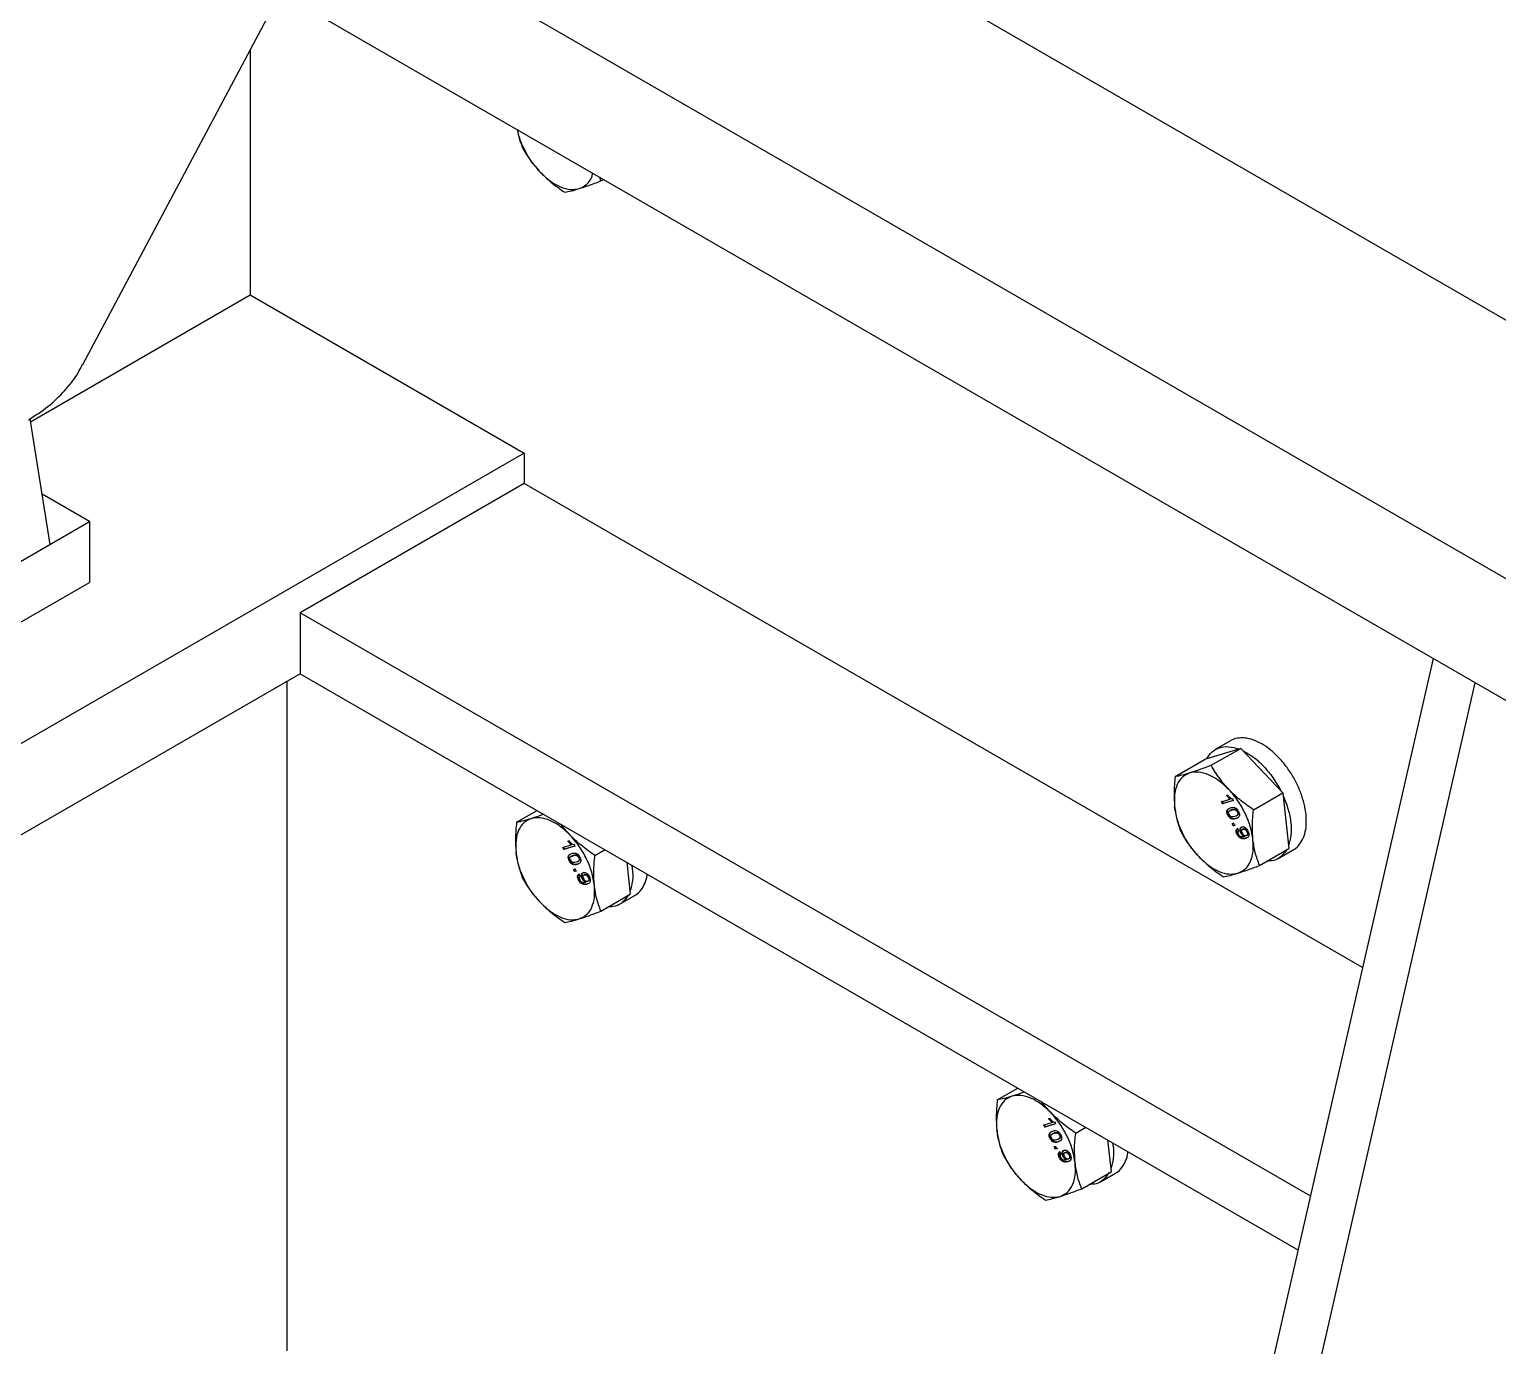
# Model space of a CAD drawing. Header units: millimetres. Extents: x 861 to 27901, y 673 to 17923.
# Drawn here: x 23600.6 to 23913.1, y 6502.3 to 6782.4 of the extents above; entities that cross this region are included whole.
import ezdxf

# ---------------------------------------------------------------- set-up
doc = ezdxf.new("R2010")
doc.units = ezdxf.units.MM
doc.header["$LTSCALE"] = 33.3

msp = doc.modelspace()

# ---------------------------------------------------------------- linework, layer by layer
at = {"color": 7, "linetype": 'Continuous', "lineweight": 25}
for p, q in [((23611.97, 6711.07), (23755.79, 6981.55)), ((23686.94, 6852.07), (23972.76, 6687.07)), ((23958.19, 6640.46), (23664.56, 6809.97)), ((23654.02, 6790.16), (23958.19, 6614.57)), ((23647.6, 6778.07), (23647.6, 6725.88)), ((23722.22, 6750.13), (23721.96, 6750.94)), ((23722.22, 6750.13), (23722.79, 6750.46)), ((23600.83, 6698.89), (23647.6, 6725.88)), ((23647.6, 6725.88), (23705.9, 6692.22)), ((23604.99, 6672.81), (23600.73, 6699.53)), ((23705.9, 6692.22), (23570.23, 6613.9)), ((23705.9, 6692.22), (23705.9, 6685.75)), ((23705.9, 6685.75), (23658.25, 6658.24)), ((23884.29, 6582.77), (23705.9, 6685.75)), ((23613.4, 6677.66), (23603.29, 6683.5)), ((23557.33, 6645.3), (23613.4, 6677.66)), ((23613.4, 6677.66), (23613.4, 6664.71)), ((23557.33, 6632.35), (23613.4, 6664.71)), ((23873.18, 6534.16), (23658.25, 6658.24)), ((23658.25, 6658.24), (23658.25, 6645.29)), ((23899.32, 6648.55), (23812.42, 6268.21)), ((23658.25, 6645.29), (23570.23, 6594.48)), ((23655.44, 6501.24), (23655.44, 6643.67)), ((23658.25, 6645.29), (23870.57, 6522.72)), ((23821.39, 6263.03), (23908.29, 6643.37)), ((23856.19, 6631), (23852.97, 6629.14)), ((23858.38, 6629.4), (23850.68, 6627.01)), ((23852.12, 6625.79), (23858.38, 6629.4)), ((23858.38, 6629.4), (23867.36, 6619.95)), ((23844.43, 6623.39), (23850.68, 6627.01)), ((23854.3, 6618.05), (23856.07, 6618.6)), ((23854.3, 6618.05), (23854.44, 6618.13)), ((23854.52, 6617.58), (23854.3, 6618.05)), ((23854.66, 6617.66), (23854.44, 6618.13)), ((23856.8, 6618.29), (23854.52, 6617.58)), ((23856.76, 6618.32), (23854.66, 6617.66)), ((23855.33, 6619.34), (23855.6, 6619.43)), ((23855.33, 6619.34), (23855.47, 6619.42)), ((23856.07, 6618.6), (23855.33, 6619.34)), ((23856.21, 6618.68), (23855.47, 6619.42)), ((23855.6, 6619.43), (23855.74, 6619.51)), ((23856.07, 6618.6), (23856.21, 6618.68)), ((23856.8, 6618.68), (23856.66, 6618.59)), ((23856.66, 6618.59), (23856.8, 6618.29)), ((23856.8, 6618.29), (23856.94, 6618.37)), ((23861.1, 6616.33), (23867.36, 6619.95)), ((23867.36, 6619.95), (23868.64, 6608.09)), ((23704.27, 6613.67), (23708.65, 6616.2)), ((23854.52, 6617.58), (23854.66, 6617.66)), ((23855.45, 6616.12), (23855.59, 6616.2)), ((23855.76, 6615.31), (23855.62, 6615.23)), ((23856.02, 6615.4), (23855.88, 6615.32)), ((23856.24, 6616.24), (23856.1, 6616.16)), ((23856.21, 6616.76), (23856.35, 6616.84)), ((23856.25, 6616.21), (23856.58, 6616.38)), ((23856.58, 6616.38), (23856.44, 6616.3)), ((23857.27, 6616.31), (23857.41, 6616.39)), ((23857.45, 6615.03), (23857.59, 6615.11)), ((23857.8, 6615.96), (23857.66, 6615.88)), ((23857.93, 6615.95), (23858.07, 6616.03)), ((23856.55, 6613.37), (23856.84, 6613.46)), ((23856.55, 6613.37), (23856.69, 6613.45)), ((23856.77, 6612.9), (23856.55, 6613.37)), ((23857.07, 6612.99), (23856.77, 6612.9)), ((23856.77, 6612.9), (23856.91, 6612.98)), ((23856.84, 6613.46), (23856.98, 6613.54)), ((23856.84, 6613.46), (23857.07, 6612.99)), ((23857.05, 6613.03), (23856.91, 6612.98)), ((23857.21, 6613.08), (23857.07, 6612.99)), ((23857.69, 6612.33), (23857.83, 6612.41)), ((23857.69, 6612.33), (23857.94, 6611.87)), ((23857.94, 6611.87), (23858.08, 6611.95)), ((23858.64, 6612.68), (23858.78, 6612.76)), ((23858.68, 6612.09), (23858.67, 6612.08)), ((23858.99, 6612.28), (23858.85, 6612.2)), ((23859.93, 6611.79), (23860.07, 6611.88)), ((23714.14, 6608.33), (23715.92, 6608.88)), ((23715.17, 6609.62), (23715.44, 6609.7)), ((23715.17, 6609.62), (23715.31, 6609.7)), ((23715.92, 6608.88), (23715.17, 6609.62)), ((23716.06, 6608.96), (23715.31, 6609.7)), ((23715.44, 6609.7), (23715.58, 6609.78)), ((23715.92, 6608.88), (23716.06, 6608.96)), ((23716.64, 6608.95), (23716.5, 6608.87)), ((23716.5, 6608.87), (23716.64, 6608.57)), ((23716.64, 6608.57), (23716.78, 6608.65)), ((23857.59, 6611.14), (23857.73, 6611.22)), ((23857.86, 6611.2), (23858, 6611.28)), ((23858.4, 6611.41), (23858.54, 6611.49)), ((23858.73, 6611.35), (23858.87, 6611.43)), ((23859.05, 6610.65), (23859.19, 6610.73)), ((23859.05, 6610.65), (23859.1, 6610.67)), ((23859.1, 6610.67), (23859.24, 6610.75)), ((23859.19, 6610.73), (23859.24, 6610.75)), ((23859.68, 6610.89), (23859.54, 6610.81)), ((23859.84, 6611.72), (23859.7, 6611.64)), ((23859.73, 6610.92), (23859.87, 6611)), ((23714.14, 6608.33), (23714.28, 6608.41)), ((23714.36, 6607.86), (23714.14, 6608.33)), ((23714.5, 6607.94), (23714.28, 6608.41)), ((23716.64, 6608.57), (23714.36, 6607.86)), ((23714.36, 6607.86), (23714.5, 6607.94)), ((23716.6, 6608.59), (23714.5, 6607.94)), ((23715.29, 6606.39), (23715.43, 6606.47)), ((23715.6, 6605.59), (23715.46, 6605.51)), ((23715.86, 6605.67), (23715.72, 6605.59)), ((23716.08, 6606.51), (23715.94, 6606.43)), ((23716.05, 6607.04), (23716.19, 6607.12)), ((23716.09, 6606.49), (23716.42, 6606.65)), ((23716.42, 6606.65), (23716.28, 6606.57)), ((23717.12, 6606.59), (23717.26, 6606.67)), ((23717.65, 6606.23), (23717.51, 6606.15)), ((23717.77, 6606.23), (23717.91, 6606.31)), ((23720.94, 6606.61), (23723.1, 6607.85)), ((23862.38, 6604.48), (23868.64, 6608.09)), ((23866.35, 6605.95), (23869.57, 6607.81)), ((23716.39, 6603.65), (23716.68, 6603.74)), ((23716.39, 6603.65), (23716.53, 6603.73)), ((23716.61, 6603.18), (23716.39, 6603.65)), ((23716.91, 6603.27), (23716.61, 6603.18)), ((23716.61, 6603.18), (23716.76, 6603.26)), ((23716.68, 6603.74), (23716.82, 6603.82)), ((23716.68, 6603.74), (23716.91, 6603.27)), ((23716.89, 6603.3), (23716.76, 6603.26)), ((23717.05, 6603.35), (23716.91, 6603.27)), ((23717.29, 6605.31), (23717.43, 6605.39)), ((23717.53, 6602.6), (23717.67, 6602.68)), ((23717.53, 6602.6), (23717.79, 6602.15)), ((23718.48, 6602.95), (23718.62, 6603.03)), ((23718.83, 6602.56), (23718.69, 6602.48)), ((23727.74, 6605.2), (23728.48, 6598.37)), ((23717.43, 6601.41), (23717.57, 6601.49)), ((23717.71, 6601.47), (23717.85, 6601.55)), ((23717.79, 6602.15), (23717.93, 6602.23)), ((23718.24, 6601.69), (23718.38, 6601.77)), ((23718.52, 6602.36), (23718.52, 6602.36)), ((23718.57, 6601.63), (23718.71, 6601.71)), ((23718.89, 6600.93), (23719.03, 6601.01)), ((23718.89, 6600.93), (23718.94, 6600.95)), ((23718.94, 6600.95), (23719.08, 6601.03)), ((23719.03, 6601.01), (23719.08, 6601.03)), ((23719.52, 6601.16), (23719.38, 6601.08)), ((23719.68, 6602), (23719.54, 6601.92)), ((23719.57, 6601.2), (23719.71, 6601.28)), ((23719.77, 6602.07), (23719.91, 6602.15)), ((23722.22, 6594.75), (23728.48, 6598.37)), ((23726.2, 6596.23), (23729.41, 6598.09)), ((23806.58, 6554.6), (23810.96, 6557.13)), ((23816.45, 6549.26), (23818.23, 6549.81)), ((23816.45, 6549.26), (23816.59, 6549.34)), ((23816.82, 6548.87), (23816.59, 6549.34)), ((23818.96, 6549.5), (23816.68, 6548.79)), ((23818.92, 6549.53), (23816.82, 6548.87)), ((23817.49, 6550.55), (23817.76, 6550.64)), ((23817.49, 6550.55), (23817.63, 6550.63)), ((23818.23, 6549.81), (23817.49, 6550.55)), ((23818.37, 6549.9), (23817.63, 6550.63)), ((23817.76, 6550.64), (23817.9, 6550.72)), ((23818.23, 6549.81), (23818.37, 6549.9)), ((23818.96, 6549.89), (23818.82, 6549.8)), ((23818.82, 6549.8), (23818.96, 6549.5)), ((23818.96, 6549.5), (23819.1, 6549.58)), ((23816.68, 6548.79), (23816.45, 6549.26)), ((23816.68, 6548.79), (23816.82, 6548.87)), ((23817.6, 6547.33), (23817.74, 6547.41)), ((23817.92, 6546.52), (23817.78, 6546.44)), ((23818.18, 6546.61), (23818.04, 6546.53)), ((23818.39, 6547.45), (23818.25, 6547.37)), ((23818.37, 6547.97), (23818.51, 6548.05)), ((23818.41, 6547.42), (23818.73, 6547.59)), ((23818.73, 6547.59), (23818.59, 6547.51)), ((23819.43, 6547.52), (23819.57, 6547.6)), ((23819.61, 6546.24), (23819.75, 6546.32)), ((23819.96, 6547.17), (23819.82, 6547.09)), ((23820.09, 6547.16), (23820.23, 6547.24)), ((23823.26, 6547.54), (23825.41, 6548.79)), ((23818.71, 6544.58), (23819, 6544.67)), ((23818.71, 6544.58), (23818.85, 6544.66)), ((23818.93, 6544.11), (23818.71, 6544.58)), ((23819.22, 6544.2), (23818.93, 6544.11)), ((23818.93, 6544.11), (23819.07, 6544.19)), ((23819, 6544.67), (23819.14, 6544.75)), ((23819, 6544.67), (23819.22, 6544.2)), ((23819.21, 6544.24), (23819.07, 6544.19)), ((23819.36, 6544.29), (23819.22, 6544.2)), ((23819.85, 6543.54), (23819.99, 6543.62)), ((23819.85, 6543.54), (23820.1, 6543.08)), ((23820.1, 6543.08), (23820.24, 6543.16)), ((23820.79, 6543.89), (23820.93, 6543.97)), ((23820.84, 6543.3), (23820.83, 6543.29)), ((23821.14, 6543.5), (23821, 6543.41)), ((23822.09, 6543), (23822.23, 6543.09)), ((23830.06, 6546.11), (23830.8, 6539.3)), ((23819.75, 6542.35), (23819.89, 6542.43)), ((23820.02, 6542.41), (23820.16, 6542.49)), ((23820.56, 6542.62), (23820.7, 6542.7)), ((23820.89, 6542.56), (23821.03, 6542.64)), ((23821.2, 6541.86), (23821.34, 6541.94)), ((23821.2, 6541.86), (23821.26, 6541.88)), ((23821.26, 6541.88), (23821.4, 6541.96)), ((23821.34, 6541.94), (23821.4, 6541.96)), ((23821.84, 6542.1), (23821.7, 6542.02)), ((23822, 6542.93), (23821.86, 6542.85)), ((23821.88, 6542.13), (23822.02, 6542.21)), ((23824.54, 6535.69), (23830.8, 6539.3)), ((23828.51, 6537.16), (23831.73, 6539.02))]:
    msp.add_line(p, q, dxfattribs=at)
for points, knots in [([(23704.45, 6761.05), (23704.51, 6760.69), (23704.73, 6759.29), (23705.2, 6758.09), (23705.55, 6757.19)], [0, 0, 0, 0, 0.256556, 1, 1, 1, 1]), ([(23709.29, 6752.03), (23708.63, 6752.79), (23707.31, 6754.32), (23705.78, 6757.05), (23704.8, 6759.36), (23704.57, 6760.65), (23704.5, 6761.02)], [0, 0, 0, 0, 0.294119, 0.588237, 0.882356, 1, 1, 1, 1]), ([(23705.55, 6757.19), (23706.11, 6756.23), (23707.16, 6754.44), (23708.61, 6752.8), (23709.29, 6752.03)], [0, 0, 0, 0, 0.532771, 1, 1, 1, 1]), ([(23709.29, 6752.03), (23710.03, 6751.3), (23711.63, 6749.74), (23713.52, 6748.43), (23714.53, 6747.73)], [0, 0, 0, 0, 0.467229, 1, 1, 1, 1]), ([(23717.62, 6748.5), (23718.17, 6748.76), (23719.25, 6749.27), (23720.19, 6750.5), (23720.42, 6751.51), (23720.49, 6751.79)], [0, 0, 0, 0, 0.418679, 0.837359, 1, 1, 1, 1]), ([(23717.62, 6748.5), (23718.27, 6748.71), (23719.64, 6749.16), (23721.33, 6749.79), (23722.22, 6750.13)], [0, 0, 0, 0, 0.467229, 1, 1, 1, 1]), ([(23714.53, 6747.73), (23714.98, 6747.81), (23715.82, 6747.96), (23717.05, 6748.33), (23717.62, 6748.5)], [0, 0, 0, 0, 0.532771, 1, 1, 1, 1]), ([(23600.41, 6699.31), (23601.83, 6700.22), (23604.67, 6702.02), (23608.16, 6705.44), (23610.6, 6708.48), (23611.59, 6710.52), (23611.88, 6711.12)], [0, 0, 0, 0, 0.292533, 0.585065, 0.877598, 1, 1, 1, 1]), ([(23869.56, 6607.84), (23869.64, 6607.88), (23870.18, 6608.1), (23870.94, 6608.94), (23871.78, 6610.34), (23872.27, 6612.12), (23872.4, 6614.16), (23872.18, 6616.4), (23871.62, 6618.75), (23870.72, 6621.12), (23869.53, 6623.44), (23868.1, 6625.6), (23866.47, 6627.53), (23864.7, 6629.15), (23862.87, 6630.41), (23861.03, 6631.26), (23859.26, 6631.68), (23857.66, 6631.59), (23856.62, 6631.34), (23856.21, 6631.01), (23856.19, 6630.99)], [0, 0, 0, 0, 0.010609, 0.072265, 0.133921, 0.195577, 0.257233, 0.318889, 0.380545, 0.442201, 0.503857, 0.565513, 0.627169, 0.688825, 0.750481, 0.812137, 0.873793, 0.935449, 0.997105, 1, 1, 1, 1]), ([(23852.12, 6625.79), (23851.23, 6625.45), (23849.54, 6624.82), (23848.17, 6624.37), (23847.52, 6624.16)], [0, 0, 0, 0, 0.532771, 1, 1, 1, 1]), ([(23855.86, 6620.63), (23855.18, 6621.4), (23853.73, 6623.04), (23852.68, 6624.84), (23852.12, 6625.79)], [0, 0, 0, 0, 0.467229, 1, 1, 1, 1]), ([(23844.43, 6623.39), (23844.32, 6622.23), (23844.1, 6620.04), (23844.25, 6617.99), (23844.32, 6617.03)], [0, 0, 0, 0, 0.532771, 1, 1, 1, 1]), ([(23847.52, 6624.16), (23846.95, 6623.99), (23845.72, 6623.62), (23844.88, 6623.47), (23844.43, 6623.39)], [0, 0, 0, 0, 0.467229, 1, 1, 1, 1]), ([(23855.6, 6619.43), (23855.77, 6619.24), (23856.11, 6618.88), (23856.48, 6618.69), (23856.66, 6618.59)], [0, 0, 0, 0, 0.500866, 1, 1, 1, 1]), ([(23861.1, 6616.33), (23860.09, 6617.03), (23858.2, 6618.34), (23856.6, 6619.9), (23855.86, 6620.63)], [0, 0, 0, 0, 0.532771, 1, 1, 1, 1]), ([(23710.08, 6615.37), (23709.84, 6615.28), (23708.82, 6614.9), (23707.99, 6614.64), (23707.37, 6614.44)], [0, 0, 0, 0, 0.2394241, 1, 1, 1, 1]), ([(23844.32, 6617.03), (23844.45, 6616.11), (23844.74, 6614.15), (23845.37, 6612.45), (23845.71, 6611.54)], [0, 0, 0, 0, 0.467229, 1, 1, 1, 1]), ([(23855.62, 6615.23), (23855.55, 6615.39), (23855.45, 6615.63), (23855.43, 6615.89), (23855.43, 6616.02), (23855.44, 6616.09), (23855.45, 6616.12)], [0, 0, 0, 0, 0.498795, 0.749148, 0.874576, 1, 1, 1, 1]), ([(23855.45, 6616.12), (23855.48, 6616.21), (23855.56, 6616.38), (23855.82, 6616.61), (23856.05, 6616.7), (23856.21, 6616.76)], [0, 0, 0, 0, 0.249754, 0.499871, 1, 1, 1, 1]), ([(23855.76, 6615.31), (23855.69, 6615.47), (23855.59, 6615.71), (23855.56, 6616.01), (23855.58, 6616.13), (23855.59, 6616.2)], [0, 0, 0, 0, 0.499036, 0.74951, 1, 1, 1, 1]), ([(23855.59, 6616.2), (23855.62, 6616.29), (23855.7, 6616.47), (23855.83, 6616.57), (23855.9, 6616.63)], [0, 0, 0, 0, 0.499636, 1, 1, 1, 1]), ([(23857.34, 6614.42), (23857.2, 6614.39), (23856.94, 6614.32), (23856.57, 6614.34), (23856.24, 6614.47), (23856, 6614.66), (23855.78, 6614.93), (23855.67, 6615.13), (23855.62, 6615.23)], [0, 0, 0, 0, 0.250476, 0.500347, 0.625768, 0.750176, 0.87497, 1, 1, 1, 1]), ([(23857.48, 6614.5), (23857.34, 6614.47), (23857.08, 6614.4), (23856.71, 6614.42), (23856.38, 6614.56), (23856.14, 6614.74), (23855.92, 6615.01), (23855.81, 6615.21), (23855.76, 6615.31)], [0, 0, 0, 0, 0.2504715, 0.5003388, 0.6261881, 0.7501805, 0.8749718, 1, 1, 1, 1]), ([(23855.88, 6615.32), (23855.85, 6615.39), (23855.79, 6615.54), (23855.78, 6615.76), (23855.82, 6615.93), (23856.02, 6616.16), (23856.25, 6616.23), (23856.44, 6616.3)], [0, 0, 0, 0, 0.124696, 0.249462, 0.374432, 0.499637, 1, 1, 1, 1]), ([(23857.11, 6614.89), (23856.92, 6614.84), (23856.69, 6614.77), (23856.35, 6614.83), (23856.18, 6614.94), (23856, 6615.1), (23855.92, 6615.24), (23855.88, 6615.32)], [0, 0, 0, 0, 0.50041, 0.625613, 0.75058, 0.875344, 1, 1, 1, 1]), ([(23856.21, 6616.76), (23856.34, 6616.8), (23856.6, 6616.87), (23856.98, 6616.85), (23857.31, 6616.71), (23857.55, 6616.52), (23857.77, 6616.26), (23857.88, 6616.06), (23857.93, 6615.95)], [0, 0, 0, 0, 0.2504817, 0.5003456, 0.6317049, 0.7502211, 0.8749867, 1, 1, 1, 1]), ([(23856.44, 6616.3), (23856.56, 6616.33), (23856.76, 6616.38), (23857.04, 6616.39), (23857.2, 6616.34), (23857.27, 6616.31)], [0, 0, 0, 0, 0.500372, 0.750515, 1, 1, 1, 1]), ([(23856.58, 6616.38), (23856.7, 6616.41), (23856.9, 6616.46), (23857.18, 6616.47), (23857.34, 6616.42), (23857.41, 6616.39)], [0, 0, 0, 0, 0.5003723, 0.7505151, 1, 1, 1, 1]), ([(23857.66, 6615.88), (23857.7, 6615.8), (23857.76, 6615.65), (23857.77, 6615.43), (23857.72, 6615.26), (23857.53, 6615.03), (23857.3, 6614.95), (23857.11, 6614.89)], [0, 0, 0, 0, 0.124745, 0.249484, 0.374471, 0.499648, 1, 1, 1, 1]), ([(23857.27, 6616.31), (23857.31, 6616.29), (23857.39, 6616.24), (23857.49, 6616.14), (23857.59, 6616.02), (23857.64, 6615.92), (23857.66, 6615.88)], [0, 0, 0, 0, 0.250158, 0.500156, 0.750032, 1, 1, 1, 1]), ([(23857.93, 6615.95), (23857.98, 6615.85), (23858.07, 6615.64), (23858.13, 6615.33), (23858.11, 6615.05), (23857.9, 6614.65), (23857.59, 6614.53), (23857.34, 6614.42)], [0, 0, 0, 0, 0.125373, 0.250644, 0.375698, 0.501113, 1, 1, 1, 1]), ([(23857.41, 6616.39), (23857.45, 6616.37), (23857.53, 6616.32), (23857.63, 6616.22), (23857.71, 6616.12), (23857.77, 6616.03), (23857.79, 6615.98), (23857.8, 6615.96)], [0, 0, 0, 0, 0.250055, 0.499949, 0.749722, 0.874857, 1, 1, 1, 1]), ([(23857.8, 6615.96), (23857.84, 6615.88), (23857.9, 6615.73), (23857.91, 6615.51), (23857.86, 6615.34), (23857.76, 6615.2), (23857.64, 6615.16), (23857.58, 6615.14)], [0, 0, 0, 0, 0.183123, 0.366237, 0.549716, 0.733474, 1, 1, 1, 1]), ([(23860.99, 6609.97), (23860.92, 6610.93), (23860.78, 6612.98), (23860.99, 6615.17), (23861.1, 6616.33)], [0, 0, 0, 0, 0.467229, 1, 1, 1, 1]), ([(23704.27, 6613.67), (23704.16, 6612.5), (23703.95, 6610.32), (23704.09, 6608.27), (23704.16, 6607.31)], [0, 0, 0, 0, 0.532771, 1, 1, 1, 1]), ([(23707.37, 6614.44), (23706.79, 6614.26), (23705.56, 6613.9), (23704.72, 6613.75), (23704.27, 6613.67)], [0, 0, 0, 0, 0.467229, 1, 1, 1, 1]), ([(23715.7, 6610.91), (23714.99, 6611.66), (23714.28, 6612.42), (23713.75, 6613.25), (23713.75, 6613.25)], [0, 0, 0, 0, 0.997141, 1, 1, 1, 1]), ([(23857.59, 6611.14), (23857.53, 6611.27), (23857.45, 6611.46), (23857.41, 6611.72), (23857.41, 6611.95), (23857.49, 6612.19), (23857.62, 6612.28), (23857.69, 6612.33)], [0, 0, 0, 0, 0.249859, 0.375718, 0.500481, 0.749846, 1, 1, 1, 1]), ([(23857.73, 6611.22), (23857.67, 6611.35), (23857.59, 6611.54), (23857.55, 6611.8), (23857.55, 6612.03), (23857.63, 6612.27), (23857.76, 6612.36), (23857.83, 6612.41)], [0, 0, 0, 0, 0.2498592, 0.3759562, 0.5004816, 0.7498465, 1, 1, 1, 1]), ([(23857.94, 6611.87), (23857.9, 6611.84), (23857.83, 6611.78), (23857.77, 6611.65), (23857.77, 6611.53), (23857.78, 6611.42), (23857.81, 6611.31), (23857.85, 6611.23), (23857.86, 6611.2)], [0, 0, 0, 0, 0.276477, 0.499318, 0.623718, 0.749496, 0.874756, 1, 1, 1, 1]), ([(23858.4, 6611.41), (23858.37, 6611.49), (23858.3, 6611.63), (23858.25, 6611.86), (23858.23, 6612.07), (23858.25, 6612.25), (23858.3, 6612.41), (23858.42, 6612.58), (23858.55, 6612.64), (23858.64, 6612.68)], [0, 0, 0, 0, 0.125074, 0.250064, 0.373261, 0.500199, 0.624296, 0.750369, 1, 1, 1, 1]), ([(23858.54, 6611.49), (23858.52, 6611.53), (23858.49, 6611.6), (23858.43, 6611.75), (23858.39, 6611.94), (23858.37, 6612.15), (23858.39, 6612.33), (23858.44, 6612.49), (23858.52, 6612.61), (23858.58, 6612.65), (23858.61, 6612.66)], [0, 0, 0, 0, 0.07547, 0.150945, 0.301578, 0.450313, 0.603034, 0.752855, 0.90453, 1, 1, 1, 1]), ([(23858.73, 6611.35), (23858.69, 6611.45), (23858.63, 6611.6), (23858.6, 6611.78), (23858.61, 6611.91), (23858.63, 6612.02), (23858.7, 6612.14), (23858.79, 6612.18), (23858.85, 6612.2)], [0, 0, 0, 0, 0.249521, 0.373851, 0.499889, 0.624096, 0.750315, 1, 1, 1, 1]), ([(23858.64, 6612.68), (23858.74, 6612.7), (23858.89, 6612.73), (23859.13, 6612.65), (23859.31, 6612.55), (23859.49, 6612.41), (23859.72, 6612.17), (23859.85, 6611.95), (23859.93, 6611.79)], [0, 0, 0, 0, 0.249869, 0.376454, 0.500348, 0.627239, 0.750824, 1, 1, 1, 1]), ([(23858.85, 6612.2), (23858.91, 6612.22), (23859.05, 6612.24), (23859.25, 6612.16), (23859.41, 6612.04), (23859.56, 6611.89), (23859.65, 6611.74), (23859.7, 6611.64)], [0, 0, 0, 0, 0.25025, 0.499842, 0.629576, 0.750665, 1, 1, 1, 1]), ([(23858.99, 6612.28), (23859.05, 6612.3), (23859.19, 6612.32), (23859.39, 6612.24), (23859.55, 6612.12), (23859.7, 6611.97), (23859.79, 6611.82), (23859.84, 6611.72)], [0, 0, 0, 0, 0.25025, 0.499841, 0.629288, 0.750666, 1, 1, 1, 1]), ([(23859.93, 6611.79), (23859.98, 6611.69), (23860.06, 6611.49), (23860.12, 6611.18), (23860.12, 6610.91), (23860.04, 6610.6), (23859.79, 6610.36), (23859.55, 6610.28), (23859.42, 6610.23)], [0, 0, 0, 0, 0.125064, 0.25009, 0.37511, 0.500169, 0.749441, 1, 1, 1, 1]), ([(23715.44, 6609.7), (23715.61, 6609.52), (23715.95, 6609.16), (23716.32, 6608.97), (23716.5, 6608.87)], [0, 0, 0, 0, 0.500866, 1, 1, 1, 1]), ([(23720.94, 6606.61), (23719.93, 6607.31), (23718.04, 6608.62), (23716.45, 6610.18), (23715.7, 6610.91)], [0, 0, 0, 0, 0.532771, 1, 1, 1, 1]), ([(23845.71, 6611.54), (23846.27, 6610.58), (23847.32, 6608.79), (23848.77, 6607.14), (23849.45, 6606.38)], [0, 0, 0, 0, 0.532771, 1, 1, 1, 1]), ([(23859.42, 6610.23), (23859.28, 6610.2), (23859.01, 6610.12), (23858.6, 6610.16), (23858.25, 6610.32), (23857.99, 6610.53), (23857.76, 6610.81), (23857.65, 6611.03), (23857.59, 6611.14)], [0, 0, 0, 0, 0.250485, 0.500119, 0.627899, 0.750092, 0.874994, 1, 1, 1, 1]), ([(23859.56, 6610.31), (23859.42, 6610.28), (23859.15, 6610.2), (23858.74, 6610.24), (23858.39, 6610.4), (23858.13, 6610.62), (23857.9, 6610.89), (23857.79, 6611.11), (23857.73, 6611.22)], [0, 0, 0, 0, 0.250485, 0.500118, 0.62804, 0.750092, 0.874994, 1, 1, 1, 1]), ([(23857.86, 6611.2), (23857.9, 6611.13), (23857.98, 6610.99), (23858.13, 6610.81), (23858.3, 6610.69), (23858.62, 6610.58), (23858.86, 6610.62), (23859.05, 6610.65)], [0, 0, 0, 0, 0.125207, 0.25031, 0.375339, 0.50062, 1, 1, 1, 1]), ([(23859.1, 6610.67), (23859.03, 6610.7), (23858.9, 6610.77), (23858.71, 6610.95), (23858.53, 6611.16), (23858.44, 6611.33), (23858.4, 6611.41)], [0, 0, 0, 0, 0.248943, 0.49945, 0.750285, 1, 1, 1, 1]), ([(23859.24, 6610.75), (23859.17, 6610.79), (23859.04, 6610.86), (23858.85, 6611.03), (23858.67, 6611.25), (23858.58, 6611.41), (23858.54, 6611.49)], [0, 0, 0, 0, 0.24954, 0.50198, 0.751372, 1, 1, 1, 1]), ([(23859.54, 6610.81), (23859.48, 6610.79), (23859.38, 6610.77), (23859.23, 6610.81), (23859.12, 6610.87), (23859.01, 6610.96), (23858.86, 6611.11), (23858.78, 6611.26), (23858.73, 6611.35)], [0, 0, 0, 0, 0.249976, 0.378222, 0.500342, 0.627452, 0.750811, 1, 1, 1, 1]), ([(23859.7, 6611.64), (23859.74, 6611.54), (23859.81, 6611.39), (23859.82, 6611.2), (23859.81, 6611.08), (23859.77, 6610.98), (23859.69, 6610.87), (23859.6, 6610.83), (23859.54, 6610.81)], [0, 0, 0, 0, 0.249017, 0.372138, 0.499365, 0.623562, 0.749893, 1, 1, 1, 1]), ([(23859.84, 6611.72), (23859.88, 6611.62), (23859.95, 6611.47), (23859.96, 6611.29), (23859.95, 6611.16), (23859.91, 6611.06), (23859.83, 6610.95), (23859.74, 6610.91), (23859.68, 6610.89)], [0, 0, 0, 0, 0.249017, 0.371845, 0.499365, 0.623226, 0.749892, 1, 1, 1, 1]), ([(23862.38, 6604.48), (23862.05, 6605.39), (23861.41, 6607.09), (23861.12, 6609.05), (23860.99, 6609.97)], [0, 0, 0, 0, 0.532771, 1, 1, 1, 1]), ([(23704.16, 6607.31), (23704.29, 6606.39), (23704.58, 6604.42), (23705.21, 6602.72), (23705.55, 6601.81)], [0, 0, 0, 0, 0.4672291, 1, 1, 1, 1]), ([(23715.46, 6605.51), (23715.39, 6605.67), (23715.29, 6605.9), (23715.27, 6606.16), (23715.27, 6606.3), (23715.28, 6606.36), (23715.29, 6606.39)], [0, 0, 0, 0, 0.498795, 0.749148, 0.874576, 1, 1, 1, 1]), ([(23715.29, 6606.39), (23715.32, 6606.48), (23715.4, 6606.66), (23715.66, 6606.89), (23715.89, 6606.98), (23716.05, 6607.04)], [0, 0, 0, 0, 0.249754, 0.499871, 1, 1, 1, 1]), ([(23715.6, 6605.59), (23715.53, 6605.75), (23715.43, 6605.98), (23715.4, 6606.28), (23715.42, 6606.41), (23715.43, 6606.47)], [0, 0, 0, 0, 0.499036, 0.74951, 1, 1, 1, 1]), ([(23715.43, 6606.47), (23715.46, 6606.56), (23715.54, 6606.74), (23715.67, 6606.85), (23715.74, 6606.9)], [0, 0, 0, 0, 0.499636, 1, 1, 1, 1]), ([(23717.32, 6604.78), (23717.19, 6604.75), (23716.92, 6604.68), (23716.55, 6604.7), (23716.22, 6604.83), (23715.98, 6605.02), (23715.76, 6605.28), (23715.65, 6605.49), (23715.6, 6605.59)], [0, 0, 0, 0, 0.250472, 0.500339, 0.626188, 0.75018, 0.874972, 1, 1, 1, 1]), ([(23715.72, 6605.59), (23715.69, 6605.67), (23715.63, 6605.82), (23715.62, 6606.03), (23715.66, 6606.21), (23715.86, 6606.43), (23716.09, 6606.51), (23716.28, 6606.57)], [0, 0, 0, 0, 0.124696, 0.249462, 0.374432, 0.499637, 1, 1, 1, 1]), ([(23716.95, 6605.17), (23716.76, 6605.11), (23716.53, 6605.05), (23716.19, 6605.11), (23716.02, 6605.21), (23715.85, 6605.37), (23715.76, 6605.52), (23715.72, 6605.59)], [0, 0, 0, 0, 0.50041, 0.625613, 0.75058, 0.875344, 1, 1, 1, 1]), ([(23716.05, 6607.04), (23716.18, 6607.07), (23716.45, 6607.14), (23716.83, 6607.12), (23717.15, 6606.99), (23717.4, 6606.8), (23717.61, 6606.54), (23717.72, 6606.33), (23717.77, 6606.23)], [0, 0, 0, 0, 0.250482, 0.500346, 0.631705, 0.750221, 0.874987, 1, 1, 1, 1]), ([(23716.28, 6606.57), (23716.41, 6606.61), (23716.6, 6606.66), (23716.88, 6606.67), (23717.04, 6606.62), (23717.12, 6606.59)], [0, 0, 0, 0, 0.500372, 0.750515, 1, 1, 1, 1]), ([(23716.42, 6606.65), (23716.55, 6606.69), (23716.74, 6606.74), (23717.02, 6606.75), (23717.18, 6606.7), (23717.26, 6606.67)], [0, 0, 0, 0, 0.5003723, 0.7505151, 1, 1, 1, 1]), ([(23717.51, 6606.15), (23717.54, 6606.08), (23717.6, 6605.92), (23717.61, 6605.71), (23717.57, 6605.54), (23717.37, 6605.31), (23717.14, 6605.23), (23716.95, 6605.17)], [0, 0, 0, 0, 0.124745, 0.249484, 0.374471, 0.499648, 1, 1, 1, 1]), ([(23717.12, 6606.59), (23717.15, 6606.57), (23717.23, 6606.52), (23717.33, 6606.42), (23717.43, 6606.29), (23717.48, 6606.2), (23717.51, 6606.15)], [0, 0, 0, 0, 0.250158, 0.500156, 0.750032, 1, 1, 1, 1]), ([(23717.77, 6606.23), (23717.82, 6606.12), (23717.91, 6605.92), (23717.97, 6605.6), (23717.95, 6605.33), (23717.74, 6604.93), (23717.43, 6604.8), (23717.18, 6604.7)], [0, 0, 0, 0, 0.125373, 0.250644, 0.375698, 0.501113, 1, 1, 1, 1]), ([(23717.26, 6606.67), (23717.29, 6606.65), (23717.37, 6606.6), (23717.48, 6606.5), (23717.56, 6606.39), (23717.61, 6606.3), (23717.63, 6606.26), (23717.65, 6606.23)], [0, 0, 0, 0, 0.250055, 0.499949, 0.749722, 0.874857, 1, 1, 1, 1]), ([(23717.65, 6606.23), (23717.68, 6606.16), (23717.74, 6606.01), (23717.75, 6605.79), (23717.71, 6605.62), (23717.6, 6605.48), (23717.49, 6605.44), (23717.42, 6605.41)], [0, 0, 0, 0, 0.183123, 0.366237, 0.549716, 0.733474, 1, 1, 1, 1]), ([(23720.83, 6600.25), (23720.76, 6601.21), (23720.62, 6603.26), (23720.83, 6605.44), (23720.94, 6606.61)], [0, 0, 0, 0, 0.467229, 1, 1, 1, 1]), ([(23849.45, 6606.38), (23850.19, 6605.65), (23851.78, 6604.09), (23853.68, 6602.78), (23854.69, 6602.08)], [0, 0, 0, 0, 0.467229, 1, 1, 1, 1]), ([(23868.24, 6607.97), (23867.87, 6607.42), (23867.13, 6606.33), (23865.63, 6605.47), (23864.47, 6605.41), (23863.96, 6605.39)], [0, 0, 0, 0, 0.362113, 0.724226, 1, 1, 1, 1]), ([(23717.18, 6604.7), (23717.05, 6604.66), (23716.78, 6604.6), (23716.41, 6604.62), (23716.08, 6604.75), (23715.84, 6604.94), (23715.62, 6605.2), (23715.51, 6605.41), (23715.46, 6605.51)], [0, 0, 0, 0, 0.250476, 0.500347, 0.625768, 0.750176, 0.87497, 1, 1, 1, 1]), ([(23717.43, 6601.41), (23717.38, 6601.54), (23717.29, 6601.74), (23717.25, 6601.99), (23717.25, 6602.22), (23717.33, 6602.46), (23717.46, 6602.56), (23717.53, 6602.6)], [0, 0, 0, 0, 0.249859, 0.375718, 0.500481, 0.749846, 1, 1, 1, 1]), ([(23717.57, 6601.49), (23717.52, 6601.62), (23717.43, 6601.82), (23717.39, 6602.07), (23717.39, 6602.3), (23717.47, 6602.54), (23717.6, 6602.64), (23717.67, 6602.68)], [0, 0, 0, 0, 0.249859, 0.375956, 0.500482, 0.749847, 1, 1, 1, 1]), ([(23718.24, 6601.69), (23718.21, 6601.76), (23718.14, 6601.91), (23718.09, 6602.13), (23718.07, 6602.34), (23718.09, 6602.53), (23718.14, 6602.69), (23718.26, 6602.86), (23718.39, 6602.91), (23718.48, 6602.95)], [0, 0, 0, 0, 0.125074, 0.250064, 0.373261, 0.500199, 0.624296, 0.750369, 1, 1, 1, 1]), ([(23718.38, 6601.77), (23718.36, 6601.81), (23718.33, 6601.88), (23718.28, 6602.03), (23718.23, 6602.21), (23718.21, 6602.42), (23718.23, 6602.61), (23718.29, 6602.77), (23718.36, 6602.89), (23718.43, 6602.92), (23718.45, 6602.93)], [0, 0, 0, 0, 0.07547, 0.150945, 0.301578, 0.450313, 0.603034, 0.752855, 0.90453, 1, 1, 1, 1]), ([(23718.57, 6601.63), (23718.53, 6601.72), (23718.47, 6601.87), (23718.44, 6602.06), (23718.45, 6602.19), (23718.48, 6602.3), (23718.55, 6602.42), (23718.63, 6602.45), (23718.69, 6602.48)], [0, 0, 0, 0, 0.2495205, 0.3738508, 0.4998888, 0.6240956, 0.7503154, 1, 1, 1, 1]), ([(23718.48, 6602.95), (23718.58, 6602.97), (23718.73, 6603), (23718.97, 6602.93), (23719.16, 6602.83), (23719.34, 6602.69), (23719.56, 6602.45), (23719.69, 6602.22), (23719.77, 6602.07)], [0, 0, 0, 0, 0.249869, 0.376454, 0.500348, 0.627239, 0.750824, 1, 1, 1, 1]), ([(23718.69, 6602.48), (23718.75, 6602.49), (23718.89, 6602.52), (23719.09, 6602.44), (23719.25, 6602.32), (23719.41, 6602.17), (23719.49, 6602.02), (23719.54, 6601.92)], [0, 0, 0, 0, 0.2502504, 0.4998418, 0.6295763, 0.7506654, 1, 1, 1, 1]), ([(23718.83, 6602.56), (23718.89, 6602.57), (23719.03, 6602.6), (23719.23, 6602.52), (23719.39, 6602.4), (23719.55, 6602.25), (23719.63, 6602.1), (23719.68, 6602)], [0, 0, 0, 0, 0.25025, 0.499841, 0.629288, 0.750666, 1, 1, 1, 1]), ([(23728.74, 6604.6), (23728.79, 6604.35), (23729.05, 6603.14), (23729.01, 6601.15), (23728.61, 6599.71), (23728.41, 6598.99)], [0, 0, 0, 0, 0.116214, 0.558107, 1, 1, 1, 1]), ([(23729.4, 6598.12), (23729.48, 6598.15), (23730.02, 6598.38), (23730.79, 6599.21), (23731.6, 6600.63), (23732.02, 6601.84), (23732.06, 6602.6), (23732.07, 6602.68)], [0, 0, 0, 0, 0.052286, 0.356143, 0.660001, 0.963858, 1, 1, 1, 1]), ([(23854.69, 6602.08), (23855.13, 6602.16), (23855.98, 6602.31), (23857.21, 6602.68), (23857.78, 6602.85)], [0, 0, 0, 0, 0.532771, 1, 1, 1, 1]), ([(23857.78, 6602.85), (23858.43, 6603.06), (23859.8, 6603.5), (23861.48, 6604.14), (23862.38, 6604.48)], [0, 0, 0, 0, 0.467229, 1, 1, 1, 1]), ([(23705.55, 6601.81), (23706.11, 6600.86), (23707.16, 6599.06), (23708.61, 6597.42), (23709.29, 6596.65)], [0, 0, 0, 0, 0.532771, 1, 1, 1, 1]), ([(23719.27, 6600.51), (23719.13, 6600.47), (23718.85, 6600.4), (23718.44, 6600.43), (23718.09, 6600.6), (23717.83, 6600.81), (23717.6, 6601.09), (23717.49, 6601.31), (23717.43, 6601.41)], [0, 0, 0, 0, 0.2504849, 0.5001185, 0.6278992, 0.7500924, 0.8749937, 1, 1, 1, 1]), ([(23719.41, 6600.59), (23719.27, 6600.55), (23718.99, 6600.48), (23718.58, 6600.51), (23718.23, 6600.68), (23717.97, 6600.89), (23717.74, 6601.17), (23717.63, 6601.39), (23717.57, 6601.49)], [0, 0, 0, 0, 0.2504849, 0.5001185, 0.6280399, 0.7500924, 0.8749937, 1, 1, 1, 1]), ([(23717.79, 6602.15), (23717.74, 6602.11), (23717.67, 6602.05), (23717.61, 6601.93), (23717.61, 6601.8), (23717.62, 6601.7), (23717.66, 6601.58), (23717.69, 6601.51), (23717.71, 6601.47)], [0, 0, 0, 0, 0.276477, 0.499318, 0.623718, 0.749496, 0.874756, 1, 1, 1, 1]), ([(23717.71, 6601.47), (23717.74, 6601.4), (23717.82, 6601.26), (23717.97, 6601.09), (23718.14, 6600.96), (23718.46, 6600.86), (23718.7, 6600.9), (23718.89, 6600.93)], [0, 0, 0, 0, 0.125207, 0.25031, 0.375339, 0.50062, 1, 1, 1, 1]), ([(23718.94, 6600.95), (23718.88, 6600.98), (23718.74, 6601.05), (23718.55, 6601.23), (23718.37, 6601.44), (23718.29, 6601.61), (23718.24, 6601.69)], [0, 0, 0, 0, 0.248943, 0.49945, 0.750285, 1, 1, 1, 1]), ([(23719.08, 6601.03), (23719.02, 6601.06), (23718.88, 6601.13), (23718.69, 6601.31), (23718.51, 6601.52), (23718.43, 6601.69), (23718.38, 6601.77)], [0, 0, 0, 0, 0.24954, 0.50198, 0.751372, 1, 1, 1, 1]), ([(23719.38, 6601.08), (23719.32, 6601.07), (23719.22, 6601.05), (23719.08, 6601.09), (23718.96, 6601.15), (23718.85, 6601.24), (23718.7, 6601.39), (23718.63, 6601.53), (23718.57, 6601.63)], [0, 0, 0, 0, 0.249976, 0.378222, 0.500342, 0.627452, 0.750811, 1, 1, 1, 1]), ([(23719.77, 6602.07), (23719.82, 6601.97), (23719.91, 6601.76), (23719.96, 6601.46), (23719.96, 6601.18), (23719.88, 6600.88), (23719.64, 6600.64), (23719.39, 6600.55), (23719.27, 6600.51)], [0, 0, 0, 0, 0.125064, 0.25009, 0.37511, 0.500169, 0.749441, 1, 1, 1, 1]), ([(23719.54, 6601.92), (23719.59, 6601.82), (23719.65, 6601.67), (23719.66, 6601.48), (23719.65, 6601.36), (23719.61, 6601.25), (23719.53, 6601.14), (23719.44, 6601.11), (23719.38, 6601.08)], [0, 0, 0, 0, 0.249017, 0.372138, 0.499365, 0.623562, 0.749893, 1, 1, 1, 1]), ([(23719.68, 6602), (23719.73, 6601.9), (23719.79, 6601.75), (23719.8, 6601.56), (23719.79, 6601.44), (23719.75, 6601.33), (23719.67, 6601.23), (23719.58, 6601.19), (23719.52, 6601.16)], [0, 0, 0, 0, 0.249017, 0.371845, 0.499365, 0.623226, 0.749892, 1, 1, 1, 1]), ([(23722.22, 6594.75), (23721.89, 6595.66), (23721.26, 6597.36), (23720.97, 6599.33), (23720.83, 6600.25)], [0, 0, 0, 0, 0.532771, 1, 1, 1, 1]), ([(23709.29, 6596.65), (23710.03, 6595.92), (23711.63, 6594.36), (23713.52, 6593.05), (23714.53, 6592.36)], [0, 0, 0, 0, 0.4672291, 1, 1, 1, 1]), ([(23728.08, 6598.24), (23727.71, 6597.69), (23726.97, 6596.6), (23725.47, 6595.74), (23724.31, 6595.69), (23723.8, 6595.67)], [0, 0, 0, 0, 0.362113, 0.724226, 1, 1, 1, 1]), ([(23714.53, 6592.36), (23714.98, 6592.44), (23715.82, 6592.59), (23717.05, 6592.95), (23717.62, 6593.12)], [0, 0, 0, 0, 0.532771, 1, 1, 1, 1]), ([(23717.62, 6593.12), (23718.27, 6593.33), (23719.64, 6593.78), (23721.33, 6594.42), (23722.22, 6594.75)], [0, 0, 0, 0, 0.467229, 1, 1, 1, 1]), ([(23812.4, 6556.3), (23812.15, 6556.21), (23811.14, 6555.83), (23810.31, 6555.57), (23809.68, 6555.37)], [0, 0, 0, 0, 0.239424, 1, 1, 1, 1]), ([(23806.58, 6554.6), (23806.47, 6553.44), (23806.26, 6551.25), (23806.41, 6549.2), (23806.47, 6548.24)], [0, 0, 0, 0, 0.532771, 1, 1, 1, 1]), ([(23809.68, 6555.37), (23809.11, 6555.2), (23807.87, 6554.83), (23807.03, 6554.68), (23806.58, 6554.6)], [0, 0, 0, 0, 0.4672291, 1, 1, 1, 1]), ([(23818.02, 6551.84), (23817.31, 6552.6), (23816.6, 6553.35), (23816.07, 6554.18), (23816.07, 6554.18)], [0, 0, 0, 0, 0.997141, 1, 1, 1, 1]), ([(23817.76, 6550.64), (23817.93, 6550.45), (23818.27, 6550.09), (23818.63, 6549.9), (23818.82, 6549.8)], [0, 0, 0, 0, 0.500866, 1, 1, 1, 1]), ([(23823.26, 6547.54), (23822.25, 6548.24), (23820.35, 6549.55), (23818.76, 6551.11), (23818.02, 6551.84)], [0, 0, 0, 0, 0.532771, 1, 1, 1, 1]), ([(23806.47, 6548.24), (23806.61, 6547.32), (23806.9, 6545.36), (23807.53, 6543.66), (23807.87, 6542.75)], [0, 0, 0, 0, 0.467229, 1, 1, 1, 1]), ([(23817.78, 6546.44), (23817.71, 6546.6), (23817.61, 6546.84), (23817.58, 6547.1), (23817.59, 6547.23), (23817.6, 6547.3), (23817.6, 6547.33)], [0, 0, 0, 0, 0.498795, 0.749148, 0.874576, 1, 1, 1, 1]), ([(23817.6, 6547.33), (23817.64, 6547.42), (23817.72, 6547.59), (23817.97, 6547.82), (23818.21, 6547.91), (23818.37, 6547.97)], [0, 0, 0, 0, 0.249754, 0.499871, 1, 1, 1, 1]), ([(23817.92, 6546.52), (23817.85, 6546.68), (23817.75, 6546.92), (23817.72, 6547.22), (23817.73, 6547.34), (23817.74, 6547.41)], [0, 0, 0, 0, 0.499036, 0.74951, 1, 1, 1, 1]), ([(23817.74, 6547.41), (23817.78, 6547.5), (23817.85, 6547.68), (23817.99, 6547.78), (23818.05, 6547.84)], [0, 0, 0, 0, 0.4996355, 1, 1, 1, 1]), ([(23819.49, 6545.63), (23819.36, 6545.6), (23819.1, 6545.53), (23818.72, 6545.55), (23818.4, 6545.68), (23818.15, 6545.87), (23817.94, 6546.14), (23817.83, 6546.34), (23817.78, 6546.44)], [0, 0, 0, 0, 0.2504758, 0.5003474, 0.6257683, 0.7501762, 0.8749697, 1, 1, 1, 1]), ([(23819.63, 6545.71), (23819.5, 6545.68), (23819.24, 6545.61), (23818.86, 6545.63), (23818.54, 6545.77), (23818.29, 6545.95), (23818.08, 6546.22), (23817.97, 6546.42), (23817.92, 6546.52)], [0, 0, 0, 0, 0.250472, 0.500339, 0.626188, 0.75018, 0.874972, 1, 1, 1, 1]), ([(23818.04, 6546.53), (23818.01, 6546.6), (23817.95, 6546.75), (23817.94, 6546.97), (23817.98, 6547.14), (23818.18, 6547.37), (23818.41, 6547.44), (23818.59, 6547.51)], [0, 0, 0, 0, 0.1246964, 0.2494617, 0.3744323, 0.4996371, 1, 1, 1, 1]), ([(23819.27, 6546.1), (23819.08, 6546.05), (23818.85, 6545.98), (23818.51, 6546.04), (23818.33, 6546.15), (23818.16, 6546.31), (23818.08, 6546.45), (23818.04, 6546.53)], [0, 0, 0, 0, 0.50041, 0.625613, 0.75058, 0.875344, 1, 1, 1, 1]), ([(23818.37, 6547.97), (23818.5, 6548.01), (23818.76, 6548.08), (23819.14, 6548.06), (23819.47, 6547.92), (23819.71, 6547.73), (23819.93, 6547.47), (23820.03, 6547.27), (23820.09, 6547.16)], [0, 0, 0, 0, 0.250482, 0.500346, 0.631705, 0.750221, 0.874987, 1, 1, 1, 1]), ([(23818.59, 6547.51), (23818.72, 6547.54), (23818.91, 6547.59), (23819.2, 6547.6), (23819.35, 6547.55), (23819.43, 6547.52)], [0, 0, 0, 0, 0.500372, 0.750515, 1, 1, 1, 1]), ([(23818.73, 6547.59), (23818.86, 6547.62), (23819.05, 6547.67), (23819.34, 6547.68), (23819.49, 6547.63), (23819.57, 6547.6)], [0, 0, 0, 0, 0.5003723, 0.7505151, 1, 1, 1, 1]), ([(23819.82, 6547.09), (23819.85, 6547.01), (23819.92, 6546.86), (23819.92, 6546.64), (23819.88, 6546.47), (23819.69, 6546.24), (23819.45, 6546.16), (23819.27, 6546.1)], [0, 0, 0, 0, 0.124745, 0.249484, 0.374471, 0.499648, 1, 1, 1, 1]), ([(23819.43, 6547.52), (23819.47, 6547.5), (23819.54, 6547.45), (23819.65, 6547.35), (23819.75, 6547.23), (23819.8, 6547.13), (23819.82, 6547.09)], [0, 0, 0, 0, 0.250158, 0.500156, 0.750032, 1, 1, 1, 1]), ([(23820.09, 6547.16), (23820.13, 6547.06), (23820.22, 6546.85), (23820.29, 6546.54), (23820.27, 6546.26), (23820.06, 6545.87), (23819.74, 6545.74), (23819.49, 6545.63)], [0, 0, 0, 0, 0.125373, 0.250644, 0.375698, 0.501113, 1, 1, 1, 1]), ([(23819.57, 6547.6), (23819.61, 6547.58), (23819.68, 6547.54), (23819.79, 6547.43), (23819.87, 6547.33), (23819.93, 6547.24), (23819.95, 6547.19), (23819.96, 6547.17)], [0, 0, 0, 0, 0.250055, 0.499949, 0.749722, 0.874857, 1, 1, 1, 1]), ([(23819.96, 6547.17), (23819.99, 6547.09), (23820.06, 6546.94), (23820.07, 6546.72), (23820.02, 6546.55), (23819.91, 6546.41), (23819.8, 6546.37), (23819.74, 6546.35)], [0, 0, 0, 0, 0.1831229, 0.3662374, 0.549716, 0.7334739, 1, 1, 1, 1]), ([(23823.15, 6541.18), (23823.08, 6542.14), (23822.93, 6544.19), (23823.14, 6546.38), (23823.26, 6547.54)], [0, 0, 0, 0, 0.467229, 1, 1, 1, 1]), ([(23819.75, 6542.35), (23819.69, 6542.48), (23819.61, 6542.67), (23819.57, 6542.93), (23819.57, 6543.16), (23819.65, 6543.4), (23819.78, 6543.49), (23819.85, 6543.54)], [0, 0, 0, 0, 0.249859, 0.375718, 0.500481, 0.749846, 1, 1, 1, 1]), ([(23819.89, 6542.43), (23819.83, 6542.56), (23819.75, 6542.75), (23819.71, 6543.01), (23819.71, 6543.24), (23819.79, 6543.48), (23819.92, 6543.57), (23819.99, 6543.62)], [0, 0, 0, 0, 0.249859, 0.375956, 0.500482, 0.749847, 1, 1, 1, 1]), ([(23820.1, 6543.08), (23820.06, 6543.05), (23819.99, 6542.99), (23819.93, 6542.86), (23819.92, 6542.74), (23819.94, 6542.63), (23819.97, 6542.52), (23820.01, 6542.44), (23820.02, 6542.41)], [0, 0, 0, 0, 0.276477, 0.499318, 0.623718, 0.749496, 0.874756, 1, 1, 1, 1]), ([(23820.56, 6542.62), (23820.52, 6542.7), (23820.46, 6542.84), (23820.4, 6543.07), (23820.39, 6543.28), (23820.41, 6543.46), (23820.46, 6543.62), (23820.57, 6543.79), (23820.71, 6543.85), (23820.79, 6543.89)], [0, 0, 0, 0, 0.125074, 0.250064, 0.373261, 0.500199, 0.624296, 0.750369, 1, 1, 1, 1]), ([(23820.7, 6542.7), (23820.68, 6542.74), (23820.65, 6542.81), (23820.59, 6542.96), (23820.54, 6543.15), (23820.53, 6543.36), (23820.55, 6543.55), (23820.6, 6543.7), (23820.67, 6543.82), (23820.74, 6543.86), (23820.77, 6543.87)], [0, 0, 0, 0, 0.07547, 0.150945, 0.301578, 0.450313, 0.603034, 0.752855, 0.90453, 1, 1, 1, 1]), ([(23820.89, 6542.56), (23820.85, 6542.66), (23820.78, 6542.81), (23820.76, 6542.99), (23820.76, 6543.12), (23820.79, 6543.23), (23820.86, 6543.35), (23820.95, 6543.39), (23821, 6543.41)], [0, 0, 0, 0, 0.249521, 0.373851, 0.499889, 0.624096, 0.750315, 1, 1, 1, 1]), ([(23820.79, 6543.89), (23820.89, 6543.91), (23821.05, 6543.94), (23821.29, 6543.86), (23821.47, 6543.76), (23821.65, 6543.62), (23821.88, 6543.38), (23822, 6543.16), (23822.09, 6543)], [0, 0, 0, 0, 0.249869, 0.376454, 0.500348, 0.627239, 0.750824, 1, 1, 1, 1]), ([(23821, 6543.41), (23821.07, 6543.43), (23821.2, 6543.45), (23821.41, 6543.37), (23821.57, 6543.25), (23821.72, 6543.1), (23821.8, 6542.95), (23821.86, 6542.85)], [0, 0, 0, 0, 0.2502504, 0.4998418, 0.6295763, 0.7506654, 1, 1, 1, 1]), ([(23821.14, 6543.5), (23821.21, 6543.51), (23821.34, 6543.53), (23821.55, 6543.45), (23821.71, 6543.33), (23821.86, 6543.18), (23821.94, 6543.03), (23822, 6542.93)], [0, 0, 0, 0, 0.25025, 0.499841, 0.629288, 0.750666, 1, 1, 1, 1]), ([(23831.05, 6545.53), (23831.11, 6545.28), (23831.36, 6544.08), (23831.32, 6542.09), (23830.93, 6540.64), (23830.73, 6539.92)], [0, 0, 0, 0, 0.116214, 0.558107, 1, 1, 1, 1]), ([(23831.71, 6539.05), (23831.79, 6539.09), (23832.34, 6539.31), (23833.11, 6540.15), (23833.92, 6541.56), (23834.33, 6542.77), (23834.38, 6543.53), (23834.38, 6543.61)], [0, 0, 0, 0, 0.052286, 0.356143, 0.660001, 0.963858, 1, 1, 1, 1]), ([(23807.87, 6542.75), (23808.43, 6541.79), (23809.48, 6540), (23810.93, 6538.35), (23811.6, 6537.59)], [0, 0, 0, 0, 0.5327709, 1, 1, 1, 1]), ([(23821.58, 6541.44), (23821.44, 6541.41), (23821.16, 6541.33), (23820.76, 6541.37), (23820.41, 6541.53), (23820.15, 6541.74), (23819.92, 6542.02), (23819.8, 6542.24), (23819.75, 6542.35)], [0, 0, 0, 0, 0.250485, 0.500119, 0.627899, 0.750092, 0.874994, 1, 1, 1, 1]), ([(23821.72, 6541.52), (23821.58, 6541.49), (23821.3, 6541.41), (23820.9, 6541.45), (23820.55, 6541.61), (23820.29, 6541.83), (23820.06, 6542.1), (23819.94, 6542.32), (23819.89, 6542.43)], [0, 0, 0, 0, 0.250485, 0.500118, 0.62804, 0.750092, 0.874994, 1, 1, 1, 1]), ([(23820.02, 6542.41), (23820.06, 6542.34), (23820.13, 6542.2), (23820.29, 6542.02), (23820.45, 6541.9), (23820.78, 6541.79), (23821.01, 6541.83), (23821.2, 6541.86)], [0, 0, 0, 0, 0.125207, 0.25031, 0.375339, 0.50062, 1, 1, 1, 1]), ([(23821.26, 6541.88), (23821.19, 6541.91), (23821.06, 6541.99), (23820.87, 6542.16), (23820.69, 6542.37), (23820.6, 6542.54), (23820.56, 6542.62)], [0, 0, 0, 0, 0.248943, 0.49945, 0.750285, 1, 1, 1, 1]), ([(23821.4, 6541.96), (23821.33, 6542), (23821.2, 6542.07), (23821.01, 6542.24), (23820.83, 6542.46), (23820.74, 6542.62), (23820.7, 6542.7)], [0, 0, 0, 0, 0.24954, 0.50198, 0.751372, 1, 1, 1, 1]), ([(23821.7, 6542.02), (23821.64, 6542), (23821.54, 6541.99), (23821.39, 6542.02), (23821.28, 6542.08), (23821.16, 6542.17), (23821.02, 6542.32), (23820.94, 6542.47), (23820.89, 6542.56)], [0, 0, 0, 0, 0.249976, 0.378222, 0.500342, 0.627452, 0.750811, 1, 1, 1, 1]), ([(23822.09, 6543), (23822.13, 6542.9), (23822.22, 6542.7), (23822.28, 6542.39), (23822.28, 6542.12), (23822.19, 6541.81), (23821.95, 6541.57), (23821.71, 6541.49), (23821.58, 6541.44)], [0, 0, 0, 0, 0.125064, 0.25009, 0.37511, 0.500169, 0.749441, 1, 1, 1, 1]), ([(23821.86, 6542.85), (23821.9, 6542.75), (23821.96, 6542.6), (23821.98, 6542.41), (23821.96, 6542.29), (23821.93, 6542.19), (23821.85, 6542.08), (23821.76, 6542.04), (23821.7, 6542.02)], [0, 0, 0, 0, 0.2490169, 0.3721384, 0.4993655, 0.6235619, 0.7498927, 1, 1, 1, 1]), ([(23822, 6542.93), (23822.04, 6542.83), (23822.1, 6542.68), (23822.12, 6542.5), (23822.1, 6542.37), (23822.07, 6542.27), (23821.99, 6542.16), (23821.9, 6542.12), (23821.84, 6542.1)], [0, 0, 0, 0, 0.2490172, 0.3718447, 0.4993648, 0.6232259, 0.7498924, 1, 1, 1, 1]), ([(23824.54, 6535.69), (23824.2, 6536.6), (23823.57, 6538.3), (23823.28, 6540.26), (23823.15, 6541.18)], [0, 0, 0, 0, 0.532771, 1, 1, 1, 1]), ([(23811.6, 6537.59), (23812.35, 6536.86), (23813.94, 6535.3), (23815.84, 6533.99), (23816.84, 6533.29)], [0, 0, 0, 0, 0.467229, 1, 1, 1, 1]), ([(23830.39, 6539.18), (23830.02, 6538.63), (23829.29, 6537.54), (23827.79, 6536.68), (23826.62, 6536.62), (23826.12, 6536.6)], [0, 0, 0, 0, 0.362113, 0.724226, 1, 1, 1, 1]), ([(23816.84, 6533.29), (23817.29, 6533.37), (23818.13, 6533.52), (23819.36, 6533.89), (23819.94, 6534.06)], [0, 0, 0, 0, 0.532771, 1, 1, 1, 1]), ([(23819.94, 6534.06), (23820.58, 6534.27), (23821.96, 6534.71), (23823.64, 6535.35), (23824.54, 6535.69)], [0, 0, 0, 0, 0.467229, 1, 1, 1, 1])]:
    msp.add_open_spline(points, degree=3, knots=knots, dxfattribs=at)
for points in [[(23709.29, 6752.03), (23709.99, 6751.36), (23711.39, 6750.02), (23713.62, 6748.78), (23715.78, 6748.17), (23717.01, 6748.39), (23717.62, 6748.5)], [(23851.09, 6627.13), (23851.45, 6627.68), (23852.19, 6628.78), (23853.84, 6629.64), (23855.78, 6629.9), (23857.24, 6629.49), (23857.98, 6629.28)], [(23858.85, 6628.91), (23859.6, 6628.49), (23861.11, 6627.65), (23863.3, 6625.64), (23865.31, 6623.23), (23866.36, 6621.37), (23866.89, 6620.44)], [(23855.86, 6620.63), (23855.16, 6621.3), (23853.76, 6622.63), (23851.53, 6623.87), (23849.37, 6624.49), (23848.14, 6624.27), (23847.52, 6624.16)], [(23847.52, 6624.16), (23846.98, 6623.91), (23845.88, 6623.4), (23844.8, 6621.78), (23844.19, 6619.65), (23844.28, 6617.91), (23844.32, 6617.03)], [(23860.99, 6609.97), (23860.84, 6610.89), (23860.53, 6612.73), (23859.38, 6615.6), (23857.83, 6618.34), (23856.52, 6619.87), (23855.86, 6620.63)], [(23867.42, 6619.32), (23867.81, 6618.35), (23868.59, 6616.41), (23869.12, 6613.54), (23869.19, 6610.87), (23868.78, 6609.43), (23868.57, 6608.71)], [(23849.45, 6606.38), (23848.79, 6607.14), (23847.47, 6608.66), (23845.92, 6611.41), (23844.77, 6614.27), (23844.47, 6616.11), (23844.32, 6617.03)], [(23707.37, 6614.44), (23706.82, 6614.18), (23705.72, 6613.68), (23704.64, 6612.05), (23704.03, 6609.93), (23704.12, 6608.18), (23704.16, 6607.31)], [(23715.7, 6610.91), (23715, 6611.57), (23713.6, 6612.91), (23711.37, 6614.15), (23709.21, 6614.77), (23707.98, 6614.55), (23707.37, 6614.44)], [(23720.83, 6600.25), (23720.68, 6601.17), (23720.37, 6603.01), (23719.23, 6605.88), (23717.67, 6608.62), (23716.36, 6610.14), (23715.7, 6610.91)], [(23857.78, 6602.85), (23858.33, 6603.1), (23859.43, 6603.6), (23860.51, 6605.23), (23861.12, 6607.35), (23861.03, 6609.1), (23860.99, 6609.97)], [(23709.29, 6596.65), (23708.63, 6597.41), (23707.32, 6598.94), (23705.76, 6601.68), (23704.61, 6604.55), (23704.31, 6606.39), (23704.16, 6607.31)], [(23849.45, 6606.38), (23850.15, 6605.71), (23851.55, 6604.37), (23853.77, 6603.13), (23855.94, 6602.51), (23857.17, 6602.74), (23857.78, 6602.85)], [(23717.62, 6593.12), (23718.17, 6593.37), (23719.27, 6593.88), (23720.35, 6595.51), (23720.96, 6597.63), (23720.87, 6599.38), (23720.83, 6600.25)], [(23709.29, 6596.65), (23709.99, 6595.98), (23711.39, 6594.65), (23713.62, 6593.41), (23715.78, 6592.79), (23717.01, 6593.01), (23717.62, 6593.12)], [(23818.02, 6551.84), (23817.32, 6552.51), (23815.92, 6553.84), (23813.69, 6555.08), (23811.53, 6555.7), (23810.3, 6555.48), (23809.68, 6555.37)], [(23809.68, 6555.37), (23809.13, 6555.12), (23808.04, 6554.61), (23806.96, 6552.99), (23806.35, 6550.86), (23806.43, 6549.12), (23806.47, 6548.24)], [(23823.15, 6541.18), (23822.99, 6542.1), (23822.69, 6543.94), (23821.54, 6546.81), (23819.99, 6549.55), (23818.67, 6551.08), (23818.02, 6551.84)], [(23811.6, 6537.59), (23810.95, 6538.35), (23809.63, 6539.87), (23808.08, 6542.62), (23806.93, 6545.48), (23806.63, 6547.32), (23806.47, 6548.24)], [(23819.94, 6534.06), (23820.49, 6534.31), (23821.58, 6534.81), (23822.66, 6536.44), (23823.27, 6538.56), (23823.19, 6540.31), (23823.15, 6541.18)], [(23811.6, 6537.59), (23812.3, 6536.92), (23813.7, 6535.58), (23815.93, 6534.34), (23818.09, 6533.72), (23819.32, 6533.95), (23819.94, 6534.06)]]:
    msp.add_open_spline(points, degree=3, dxfattribs=at)

doc.saveas('drawing.dxf')
